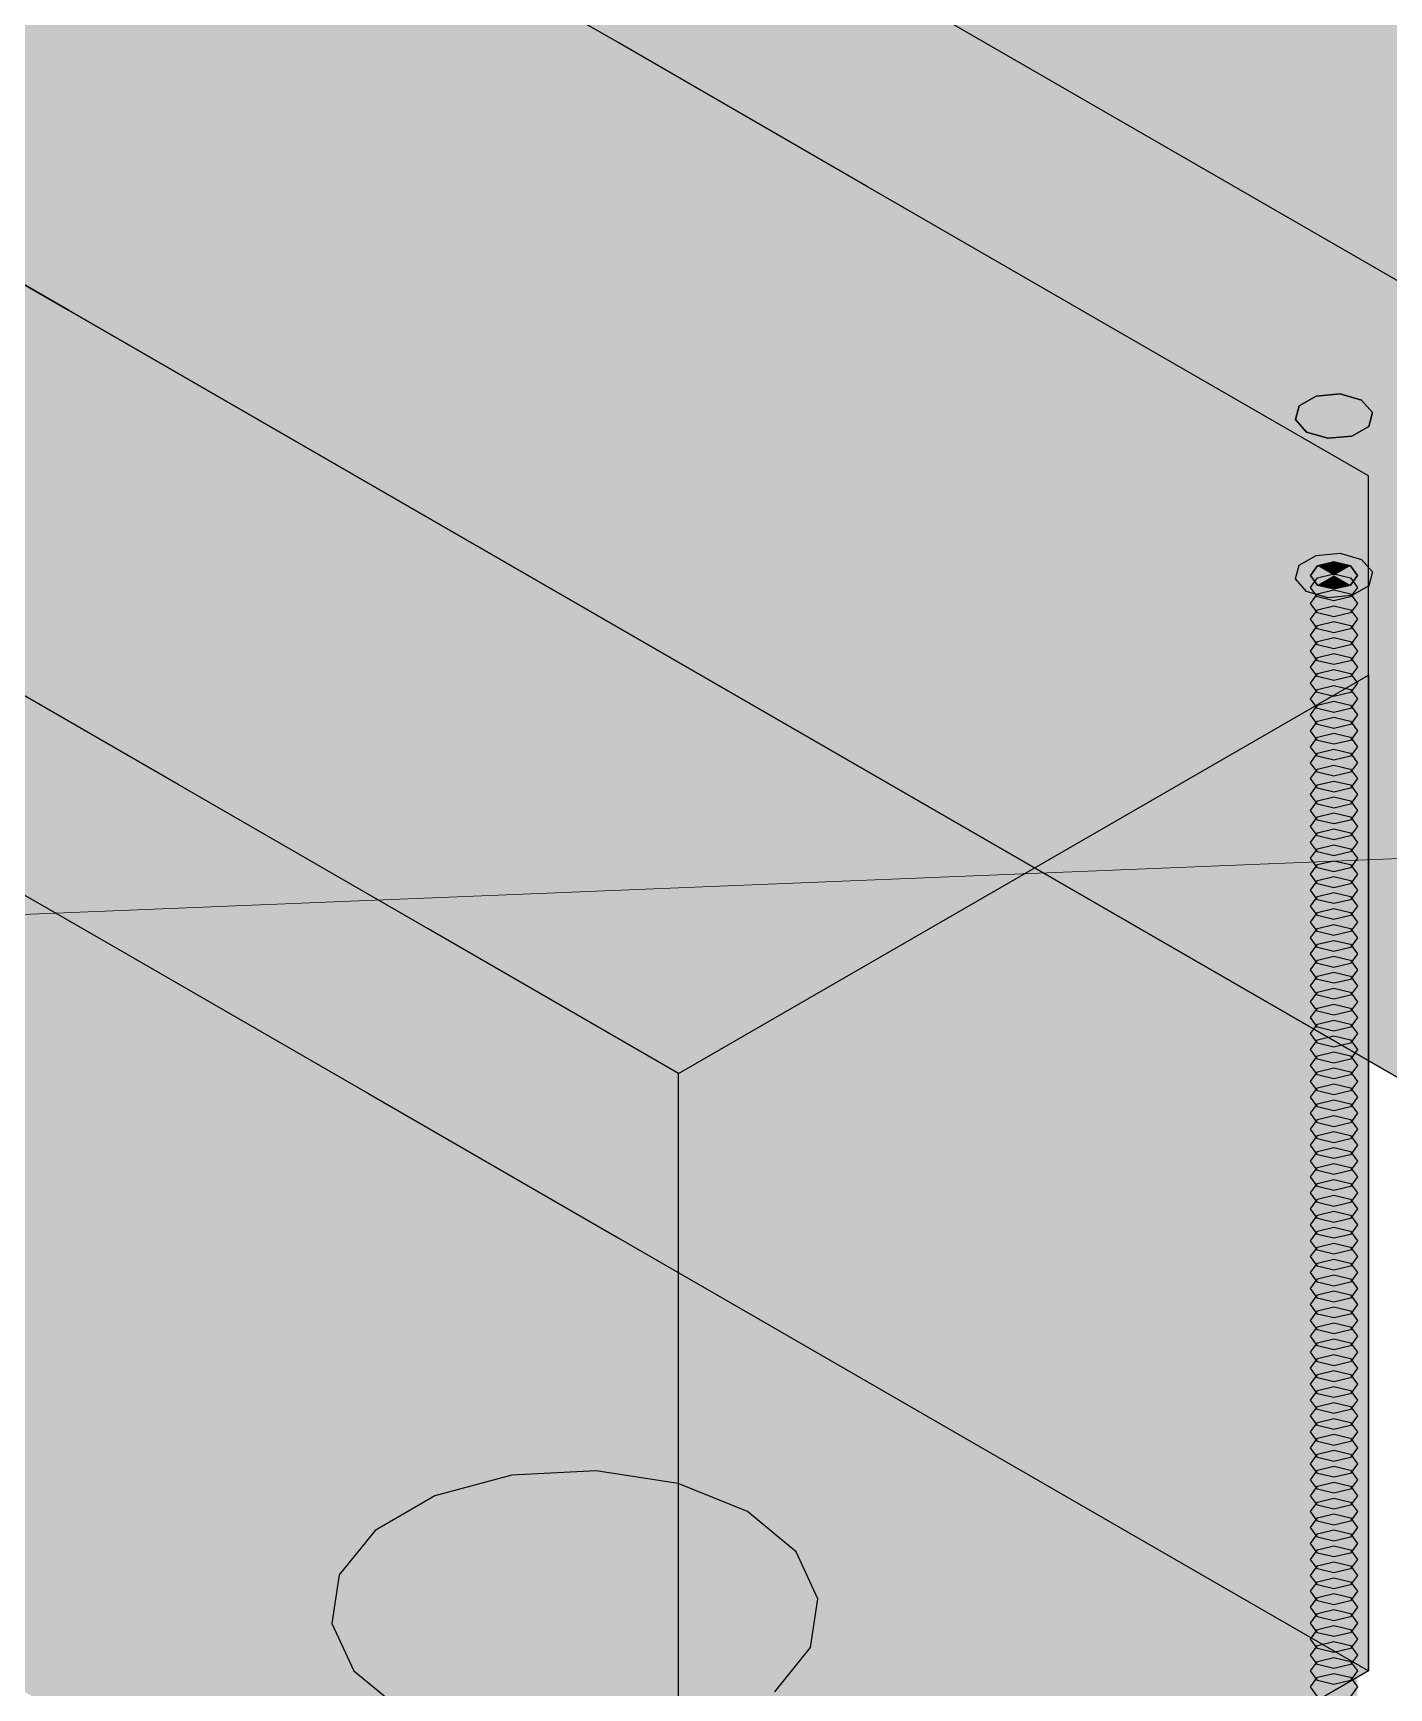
# Model space of a CAD drawing. Header units: metres. Extents: x 0 to 24.2, y -20 to 5.6.
# Drawn here: x 12.48 to 12.8203, y -14.5208 to -14.1054 of the extents above; entities that cross this region are included whole.
import ezdxf

# ---------------------------------------------------------------- set-up
doc = ezdxf.new("R2010")
doc.units = ezdxf.units.M
doc.header["$LTSCALE"] = 0.25
doc.layers.add('ISO-ARISTAS', color=8, linetype='CONTINUOUS')
doc.layers.add('ISO-CONCRETO-SUP', color=254, linetype='CONTINUOUS', true_color=0xe8e8e8)
doc.layers.add('LLAMADAS', color=30, linetype='CONTINUOUS', lineweight=18)

msp = doc.modelspace()

# ---------------------------------------------------------------- linework, layer by layer
at = {"layer": 'ISO-ARISTAS', "color": 250}
for p, q in [((12.62686, -14.10784), (12.56407, -14.07159)), ((12.48888, -14.175), (12.31567, -14.075)), ((12.31567, -14.075), (12.48888, -14.175)), ((12.83529, -14.175), (12.66208, -14.075)), ((12.83529, -14.175), (12.66208, -14.075)), ((12.68964, -14.14409), (12.62686, -14.10784)), ((12.75243, -14.18034), (12.68964, -14.14409)), ((12.66208, -14.275), (12.48888, -14.175)), ((12.48888, -14.175), (12.66208, -14.275)), ((12.81522, -14.21659), (12.75243, -14.18034)), ((12.80211, -14.19655), (12.79783, -14.19902)), ((12.79783, -14.19902), (12.80211, -14.19655)), ((12.80809, -14.196), (12.80211, -14.19655)), ((12.80211, -14.19655), (12.80809, -14.196)), ((12.81349, -14.19759), (12.80809, -14.196)), ((12.80809, -14.196), (12.81349, -14.19759)), ((12.81624, -14.2007), (12.81349, -14.19759)), ((12.81349, -14.19759), (12.81624, -14.2007)), ((12.79783, -14.19902), (12.79688, -14.20247)), ((12.79688, -14.20247), (12.79783, -14.19902)), ((12.79688, -14.20247), (12.79963, -14.20559)), ((12.79963, -14.20559), (12.79688, -14.20247)), ((12.81529, -14.20416), (12.81624, -14.2007)), ((12.81624, -14.2007), (12.81529, -14.20416)), ((12.79963, -14.20559), (12.80503, -14.20717)), ((12.80503, -14.20717), (12.79963, -14.20559)), ((12.80503, -14.20717), (12.81101, -14.20663)), ((12.81101, -14.20663), (12.80503, -14.20717)), ((12.81101, -14.20663), (12.81529, -14.20416)), ((12.81529, -14.20416), (12.81101, -14.20663)), ((12.81522, -14.29159), (12.81522, -14.21659)), ((12.79688, -14.24247), (12.79783, -14.23902)), ((12.79688, -14.24247), (12.79783, -14.23902)), ((12.79783, -14.23902), (12.80211, -14.23655)), ((12.79783, -14.23902), (12.80211, -14.23655)), ((12.8024, -14.23919), (12.80068, -14.24159)), ((12.80068, -14.24159), (12.8024, -14.23919)), ((12.80211, -14.23655), (12.80809, -14.236)), ((12.80211, -14.23655), (12.80809, -14.236)), ((12.80656, -14.23819), (12.8024, -14.23919)), ((12.8024, -14.23919), (12.80656, -14.23819)), ((12.81072, -14.23919), (12.80656, -14.23819)), ((12.80656, -14.23819), (12.81072, -14.23919)), ((12.80809, -14.236), (12.81349, -14.23759)), ((12.80809, -14.236), (12.81349, -14.23759)), ((12.81244, -14.24159), (12.81072, -14.23919)), ((12.81072, -14.23919), (12.81244, -14.24159)), ((12.81349, -14.23759), (12.81624, -14.2407)), ((12.81349, -14.23759), (12.81624, -14.2407)), ((12.79963, -14.24559), (12.79688, -14.24247)), ((12.79963, -14.24559), (12.79688, -14.24247)), ((12.80068, -14.24159), (12.8024, -14.24399)), ((12.8024, -14.24399), (12.80068, -14.24159)), ((12.80068, -14.24459), (12.8024, -14.24219)), ((12.8024, -14.24219), (12.80656, -14.24119)), ((12.8024, -14.24399), (12.80656, -14.24498)), ((12.80656, -14.24498), (12.8024, -14.24399)), ((12.80656, -14.24119), (12.81072, -14.24219)), ((12.80656, -14.24498), (12.81072, -14.24399)), ((12.81072, -14.24399), (12.80656, -14.24498)), ((12.81072, -14.24399), (12.81244, -14.24159)), ((12.81244, -14.24159), (12.81072, -14.24399)), ((12.81072, -14.24219), (12.81244, -14.24459)), ((12.81624, -14.2407), (12.81529, -14.24416)), ((12.81624, -14.2407), (12.81529, -14.24416)), ((12.80503, -14.24717), (12.79963, -14.24559)), ((12.80503, -14.24717), (12.79963, -14.24559)), ((12.8024, -14.24699), (12.80068, -14.24459)), ((12.80068, -14.24859), (12.8024, -14.24619)), ((12.8024, -14.24619), (12.80656, -14.24519)), ((12.80656, -14.24798), (12.8024, -14.24699)), ((12.81101, -14.24663), (12.80503, -14.24717)), ((12.81101, -14.24663), (12.80503, -14.24717)), ((12.80656, -14.24519), (12.81072, -14.24619)), ((12.81072, -14.24699), (12.80656, -14.24798)), ((12.81244, -14.24459), (12.81072, -14.24699)), ((12.81072, -14.24619), (12.81244, -14.24859)), ((12.81529, -14.24416), (12.81101, -14.24663)), ((12.81529, -14.24416), (12.81101, -14.24663)), ((12.8024, -14.25099), (12.80068, -14.24859)), ((12.80068, -14.25259), (12.8024, -14.25019)), ((12.8024, -14.25019), (12.80656, -14.24919)), ((12.80656, -14.25198), (12.8024, -14.25099)), ((12.80656, -14.24919), (12.81072, -14.25019)), ((12.81072, -14.25099), (12.80656, -14.25198)), ((12.81244, -14.24859), (12.81072, -14.25099)), ((12.81072, -14.25019), (12.81244, -14.25259)), ((12.8024, -14.25499), (12.80068, -14.25259)), ((12.80068, -14.25659), (12.8024, -14.25419)), ((12.8024, -14.25899), (12.80068, -14.25659)), ((12.8024, -14.25419), (12.80656, -14.25319)), ((12.80656, -14.25598), (12.8024, -14.25499)), ((12.80656, -14.25319), (12.81072, -14.25419)), ((12.81072, -14.25499), (12.80656, -14.25598)), ((12.81244, -14.25259), (12.81072, -14.25499)), ((12.81072, -14.25419), (12.81244, -14.25659)), ((12.81244, -14.25659), (12.81072, -14.25899)), ((12.51644, -14.29409), (12.45365, -14.25784)), ((12.80068, -14.26059), (12.8024, -14.25819)), ((12.8024, -14.26299), (12.80068, -14.26059)), ((12.8024, -14.25819), (12.80656, -14.25719)), ((12.80656, -14.25998), (12.8024, -14.25899)), ((12.80656, -14.25719), (12.81072, -14.25819)), ((12.81072, -14.25899), (12.80656, -14.25998)), ((12.81072, -14.25819), (12.81244, -14.26059)), ((12.81244, -14.26059), (12.81072, -14.26299)), ((12.80068, -14.26459), (12.8024, -14.26219)), ((12.8024, -14.26699), (12.80068, -14.26459)), ((12.8024, -14.26219), (12.80656, -14.26119)), ((12.80656, -14.26398), (12.8024, -14.26299)), ((12.80656, -14.26119), (12.81072, -14.26219)), ((12.81072, -14.26299), (12.80656, -14.26398)), ((12.81072, -14.26219), (12.81244, -14.26459)), ((12.81244, -14.26459), (12.81072, -14.26699)), ((12.64201, -14.36659), (12.81522, -14.26659)), ((12.80068, -14.26859), (12.8024, -14.26619)), ((12.8024, -14.27099), (12.80068, -14.26859)), ((12.8024, -14.26619), (12.80656, -14.26519)), ((12.80656, -14.26798), (12.8024, -14.26699)), ((12.80656, -14.26519), (12.81072, -14.26619)), ((12.81072, -14.26699), (12.80656, -14.26798)), ((12.81072, -14.26619), (12.81244, -14.26859)), ((12.81244, -14.26859), (12.81072, -14.27099)), ((12.81522, -14.26659), (12.81522, -14.51659)), ((12.80068, -14.27259), (12.8024, -14.27019)), ((12.8024, -14.27499), (12.80068, -14.27259)), ((12.8024, -14.27019), (12.80656, -14.26919)), ((12.80656, -14.27198), (12.8024, -14.27099)), ((12.8024, -14.27419), (12.80656, -14.27319)), ((12.80656, -14.26919), (12.81072, -14.27019)), ((12.81072, -14.27099), (12.80656, -14.27198)), ((12.80656, -14.27319), (12.81072, -14.27419)), ((12.81072, -14.27019), (12.81244, -14.27259)), ((12.81244, -14.27259), (12.81072, -14.27499)), ((12.83529, -14.375), (12.66208, -14.275)), ((12.66208, -14.275), (12.83529, -14.375)), ((12.80068, -14.27659), (12.8024, -14.27419)), ((12.8024, -14.27899), (12.80068, -14.27659)), ((12.80656, -14.27598), (12.8024, -14.27499)), ((12.8024, -14.27819), (12.80656, -14.27719)), ((12.81072, -14.27499), (12.80656, -14.27598)), ((12.80656, -14.27719), (12.81072, -14.27819)), ((12.81072, -14.27419), (12.81244, -14.27659)), ((12.81244, -14.27659), (12.81072, -14.27899)), ((12.80068, -14.28059), (12.8024, -14.27819)), ((12.8024, -14.28299), (12.80068, -14.28059)), ((12.80656, -14.27998), (12.8024, -14.27899)), ((12.8024, -14.28219), (12.80656, -14.28119)), ((12.81072, -14.27899), (12.80656, -14.27998)), ((12.80656, -14.28119), (12.81072, -14.28219)), ((12.81072, -14.27819), (12.81244, -14.28059)), ((12.81244, -14.28059), (12.81072, -14.28299)), ((12.80068, -14.28459), (12.8024, -14.28219)), ((12.8024, -14.28699), (12.80068, -14.28459)), ((12.80656, -14.28398), (12.8024, -14.28299)), ((12.8024, -14.28619), (12.80656, -14.28519)), ((12.81072, -14.28299), (12.80656, -14.28398)), ((12.80656, -14.28519), (12.81072, -14.28619)), ((12.81072, -14.28219), (12.81244, -14.28459)), ((12.81244, -14.28459), (12.81072, -14.28699)), ((12.80068, -14.28859), (12.8024, -14.28619)), ((12.8024, -14.29099), (12.80068, -14.28859)), ((12.80656, -14.28798), (12.8024, -14.28699)), ((12.8024, -14.29019), (12.80656, -14.28919)), ((12.81072, -14.28699), (12.80656, -14.28798)), ((12.80656, -14.28919), (12.81072, -14.29019)), ((12.81072, -14.28619), (12.81244, -14.28859)), ((12.81244, -14.28859), (12.81072, -14.29099)), ((12.80068, -14.29259), (12.8024, -14.29019)), ((12.8024, -14.29499), (12.80068, -14.29259)), ((12.80656, -14.29198), (12.8024, -14.29099)), ((12.8024, -14.29419), (12.80656, -14.29319)), ((12.81072, -14.29099), (12.80656, -14.29198)), ((12.80656, -14.29319), (12.81072, -14.29419)), ((12.81072, -14.29019), (12.81244, -14.29259)), ((12.81244, -14.29259), (12.81072, -14.29499)), ((12.81522, -14.36659), (12.81522, -14.29159)), ((12.57923, -14.33034), (12.51644, -14.29409)), ((12.80068, -14.29659), (12.8024, -14.29419)), ((12.8024, -14.29899), (12.80068, -14.29659)), ((12.80656, -14.29598), (12.8024, -14.29499)), ((12.8024, -14.29819), (12.80656, -14.29719)), ((12.81072, -14.29499), (12.80656, -14.29598)), ((12.80656, -14.29719), (12.81072, -14.29819)), ((12.81072, -14.29419), (12.81244, -14.29659)), ((12.81244, -14.29659), (12.81072, -14.29899)), ((12.4385, -14.29909), (12.50128, -14.33534)), ((12.4385, -14.29909), (12.50128, -14.33534)), ((12.80068, -14.30059), (12.8024, -14.29819)), ((12.8024, -14.30299), (12.80068, -14.30059)), ((12.80068, -14.30459), (12.8024, -14.30219)), ((12.80656, -14.29998), (12.8024, -14.29899)), ((12.8024, -14.30219), (12.80656, -14.30119)), ((12.81072, -14.29899), (12.80656, -14.29998)), ((12.80656, -14.30119), (12.81072, -14.30219)), ((12.81072, -14.29819), (12.81244, -14.30059)), ((12.81244, -14.30059), (12.81072, -14.30299)), ((12.81072, -14.30219), (12.81244, -14.30459)), ((12.8024, -14.30699), (12.80068, -14.30459)), ((12.80068, -14.30859), (12.8024, -14.30619)), ((12.80656, -14.30398), (12.8024, -14.30299)), ((12.8024, -14.30619), (12.80656, -14.30519)), ((12.81072, -14.30299), (12.80656, -14.30398)), ((12.80656, -14.30519), (12.81072, -14.30619)), ((12.81244, -14.30459), (12.81072, -14.30699)), ((12.81072, -14.30619), (12.81244, -14.30859)), ((12.8024, -14.31099), (12.80068, -14.30859)), ((12.80068, -14.31259), (12.8024, -14.31019)), ((12.80656, -14.30798), (12.8024, -14.30699)), ((12.8024, -14.31019), (12.80656, -14.30919)), ((12.81072, -14.30699), (12.80656, -14.30798)), ((12.80656, -14.30919), (12.81072, -14.31019)), ((12.81244, -14.30859), (12.81072, -14.31099)), ((12.81072, -14.31019), (12.81244, -14.31259)), ((12.8024, -14.31499), (12.80068, -14.31259)), ((12.80068, -14.31659), (12.8024, -14.31419)), ((12.80656, -14.31198), (12.8024, -14.31099)), ((12.8024, -14.31419), (12.80656, -14.31319)), ((12.81072, -14.31099), (12.80656, -14.31198)), ((12.80656, -14.31319), (12.81072, -14.31419)), ((12.81244, -14.31259), (12.81072, -14.31499)), ((12.81072, -14.31419), (12.81244, -14.31659)), ((12.8024, -14.31899), (12.80068, -14.31659)), ((12.80068, -14.32059), (12.8024, -14.31819)), ((12.80656, -14.31598), (12.8024, -14.31499)), ((12.8024, -14.31819), (12.80656, -14.31719)), ((12.81072, -14.31499), (12.80656, -14.31598)), ((12.80656, -14.31719), (12.81072, -14.31819)), ((12.81244, -14.31659), (12.81072, -14.31899)), ((12.81072, -14.31819), (12.81244, -14.32059)), ((12.8024, -14.32299), (12.80068, -14.32059)), ((12.80068, -14.32459), (12.8024, -14.32219)), ((12.80656, -14.31998), (12.8024, -14.31899)), ((12.8024, -14.32219), (12.80656, -14.32119)), ((12.80656, -14.32398), (12.8024, -14.32299)), ((12.81072, -14.31899), (12.80656, -14.31998)), ((12.80656, -14.32119), (12.81072, -14.32219)), ((12.81072, -14.32299), (12.80656, -14.32398)), ((12.81244, -14.32059), (12.81072, -14.32299)), ((12.81072, -14.32219), (12.81244, -14.32459)), ((12.8024, -14.32699), (12.80068, -14.32459)), ((12.80068, -14.32859), (12.8024, -14.32619)), ((12.8024, -14.32619), (12.80656, -14.32519)), ((12.80656, -14.32798), (12.8024, -14.32699)), ((12.80656, -14.32519), (12.81072, -14.32619)), ((12.81072, -14.32699), (12.80656, -14.32798)), ((12.81244, -14.32459), (12.81072, -14.32699)), ((12.81072, -14.32619), (12.81244, -14.32859)), ((12.64201, -14.36659), (12.57923, -14.33034)), ((12.8024, -14.33099), (12.80068, -14.32859)), ((12.80068, -14.33259), (12.8024, -14.33019)), ((12.8024, -14.33019), (12.80656, -14.32919)), ((12.80656, -14.33198), (12.8024, -14.33099)), ((12.80656, -14.32919), (12.81072, -14.33019)), ((12.81072, -14.33099), (12.80656, -14.33198)), ((12.81244, -14.32859), (12.81072, -14.33099)), ((12.81072, -14.33019), (12.81244, -14.33259)), ((12.50128, -14.33534), (12.56407, -14.37159)), ((12.50128, -14.33534), (12.56407, -14.37159)), ((12.8024, -14.33499), (12.80068, -14.33259)), ((12.80068, -14.33659), (12.8024, -14.33419)), ((12.8024, -14.33419), (12.80656, -14.33319)), ((12.80656, -14.33598), (12.8024, -14.33499)), ((12.80656, -14.33319), (12.81072, -14.33419)), ((12.81072, -14.33499), (12.80656, -14.33598)), ((12.81244, -14.33259), (12.81072, -14.33499)), ((12.81072, -14.33419), (12.81244, -14.33659)), ((12.8024, -14.33899), (12.80068, -14.33659)), ((12.80068, -14.34059), (12.8024, -14.33819)), ((12.8024, -14.33819), (12.80656, -14.33719)), ((12.80656, -14.33998), (12.8024, -14.33899)), ((12.80656, -14.33719), (12.81072, -14.33819)), ((12.81072, -14.33899), (12.80656, -14.33998)), ((12.81244, -14.33659), (12.81072, -14.33899)), ((12.81072, -14.33819), (12.81244, -14.34059)), ((12.8024, -14.34299), (12.80068, -14.34059)), ((12.80068, -14.34459), (12.8024, -14.34219)), ((12.8024, -14.34219), (12.80656, -14.34119)), ((12.80656, -14.34398), (12.8024, -14.34299)), ((12.80656, -14.34119), (12.81072, -14.34219)), ((12.81072, -14.34299), (12.80656, -14.34398)), ((12.81244, -14.34059), (12.81072, -14.34299)), ((12.81072, -14.34219), (12.81244, -14.34459)), ((12.8024, -14.34699), (12.80068, -14.34459)), ((12.80068, -14.34859), (12.8024, -14.34619)), ((12.8024, -14.34619), (12.80656, -14.34519)), ((12.80656, -14.34798), (12.8024, -14.34699)), ((12.80656, -14.34519), (12.81072, -14.34619)), ((12.81072, -14.34699), (12.80656, -14.34798)), ((12.81244, -14.34459), (12.81072, -14.34699)), ((12.81072, -14.34619), (12.81244, -14.34859)), ((12.8024, -14.35099), (12.80068, -14.34859)), ((12.80068, -14.35259), (12.8024, -14.35019)), ((12.8024, -14.35019), (12.80656, -14.34919)), ((12.80656, -14.35198), (12.8024, -14.35099)), ((12.80656, -14.34919), (12.81072, -14.35019)), ((12.81072, -14.35099), (12.80656, -14.35198)), ((12.81244, -14.34859), (12.81072, -14.35099)), ((12.81072, -14.35019), (12.81244, -14.35259)), ((12.8024, -14.35499), (12.80068, -14.35259)), ((12.80068, -14.35659), (12.8024, -14.35419)), ((12.8024, -14.35419), (12.80656, -14.35319)), ((12.80656, -14.35598), (12.8024, -14.35499)), ((12.80656, -14.35319), (12.81072, -14.35419)), ((12.81072, -14.35499), (12.80656, -14.35598)), ((12.81244, -14.35259), (12.81072, -14.35499)), ((12.81072, -14.35419), (12.81244, -14.35659)), ((12.8024, -14.35899), (12.80068, -14.35659)), ((12.80068, -14.36059), (12.8024, -14.35819)), ((12.8024, -14.35819), (12.80656, -14.35719)), ((12.80656, -14.35998), (12.8024, -14.35899)), ((12.80656, -14.35719), (12.81072, -14.35819)), ((12.81072, -14.35899), (12.80656, -14.35998)), ((12.81244, -14.35659), (12.81072, -14.35899)), ((12.81072, -14.35819), (12.81244, -14.36059)), ((12.8024, -14.36299), (12.80068, -14.36059)), ((12.80068, -14.36459), (12.8024, -14.36219)), ((12.8024, -14.36699), (12.80068, -14.36459)), ((12.8024, -14.36219), (12.80656, -14.36119)), ((12.80656, -14.36398), (12.8024, -14.36299)), ((12.80656, -14.36119), (12.81072, -14.36219)), ((12.81072, -14.36299), (12.80656, -14.36398)), ((12.81244, -14.36059), (12.81072, -14.36299)), ((12.81072, -14.36219), (12.81244, -14.36459)), ((12.81244, -14.36459), (12.81072, -14.36699)), ((12.64201, -14.61659), (12.64201, -14.36659)), ((12.64201, -14.42909), (12.64201, -14.36659)), ((12.80068, -14.36859), (12.8024, -14.36619)), ((12.8024, -14.37099), (12.80068, -14.36859)), ((12.8024, -14.36619), (12.80656, -14.36519)), ((12.80656, -14.36798), (12.8024, -14.36699)), ((12.80656, -14.36519), (12.81072, -14.36619)), ((12.81072, -14.36699), (12.80656, -14.36798)), ((12.81072, -14.36619), (12.81244, -14.36859)), ((12.81244, -14.36859), (12.81072, -14.37099)), ((12.81522, -14.44159), (12.81522, -14.36659)), ((12.56407, -14.37159), (12.62686, -14.40784)), ((12.56407, -14.37159), (12.62686, -14.40784)), ((12.80068, -14.37259), (12.8024, -14.37019)), ((12.8024, -14.37499), (12.80068, -14.37259)), ((12.8024, -14.37019), (12.80656, -14.36919)), ((12.80656, -14.37198), (12.8024, -14.37099)), ((12.80656, -14.36919), (12.81072, -14.37019)), ((12.81072, -14.37099), (12.80656, -14.37198)), ((12.81072, -14.37019), (12.81244, -14.37259)), ((12.81244, -14.37259), (12.81072, -14.37499)), ((12.80068, -14.37659), (12.8024, -14.37419)), ((12.8024, -14.37899), (12.80068, -14.37659)), ((12.8024, -14.37419), (12.80656, -14.37319)), ((12.80656, -14.37598), (12.8024, -14.37499)), ((12.80656, -14.37319), (12.81072, -14.37419)), ((12.81072, -14.37499), (12.80656, -14.37598)), ((12.81072, -14.37419), (12.81244, -14.37659)), ((12.81244, -14.37659), (12.81072, -14.37899)), ((12.80068, -14.38059), (12.8024, -14.37819)), ((12.8024, -14.38299), (12.80068, -14.38059)), ((12.8024, -14.37819), (12.80656, -14.37719)), ((12.80656, -14.37998), (12.8024, -14.37899)), ((12.8024, -14.38219), (12.80656, -14.38119)), ((12.80656, -14.37719), (12.81072, -14.37819)), ((12.81072, -14.37899), (12.80656, -14.37998)), ((12.80656, -14.38119), (12.81072, -14.38219)), ((12.81072, -14.37819), (12.81244, -14.38059)), ((12.81244, -14.38059), (12.81072, -14.38299)), ((12.80068, -14.38459), (12.8024, -14.38219)), ((12.8024, -14.38699), (12.80068, -14.38459)), ((12.80656, -14.38398), (12.8024, -14.38299)), ((12.8024, -14.38619), (12.80656, -14.38519)), ((12.81072, -14.38299), (12.80656, -14.38398)), ((12.80656, -14.38519), (12.81072, -14.38619)), ((12.81072, -14.38219), (12.81244, -14.38459)), ((12.81244, -14.38459), (12.81072, -14.38699)), ((12.80068, -14.38859), (12.8024, -14.38619)), ((12.8024, -14.39099), (12.80068, -14.38859)), ((12.80656, -14.38798), (12.8024, -14.38699)), ((12.8024, -14.39019), (12.80656, -14.38919)), ((12.81072, -14.38699), (12.80656, -14.38798)), ((12.80656, -14.38919), (12.81072, -14.39019)), ((12.81072, -14.38619), (12.81244, -14.38859)), ((12.81244, -14.38859), (12.81072, -14.39099)), ((12.80068, -14.39259), (12.8024, -14.39019)), ((12.8024, -14.39499), (12.80068, -14.39259)), ((12.80656, -14.39198), (12.8024, -14.39099)), ((12.8024, -14.39419), (12.80656, -14.39319)), ((12.81072, -14.39099), (12.80656, -14.39198)), ((12.80656, -14.39319), (12.81072, -14.39419)), ((12.81072, -14.39019), (12.81244, -14.39259)), ((12.81244, -14.39259), (12.81072, -14.39499)), ((12.80068, -14.39659), (12.8024, -14.39419)), ((12.8024, -14.39899), (12.80068, -14.39659)), ((12.80656, -14.39598), (12.8024, -14.39499)), ((12.8024, -14.39819), (12.80656, -14.39719)), ((12.81072, -14.39499), (12.80656, -14.39598)), ((12.80656, -14.39719), (12.81072, -14.39819)), ((12.81072, -14.39419), (12.81244, -14.39659)), ((12.81244, -14.39659), (12.81072, -14.39899)), ((12.80068, -14.40059), (12.8024, -14.39819)), ((12.8024, -14.40299), (12.80068, -14.40059)), ((12.80656, -14.39998), (12.8024, -14.39899)), ((12.8024, -14.40219), (12.80656, -14.40119)), ((12.81072, -14.39899), (12.80656, -14.39998)), ((12.80656, -14.40119), (12.81072, -14.40219)), ((12.81072, -14.39819), (12.81244, -14.40059)), ((12.81244, -14.40059), (12.81072, -14.40299)), ((12.80068, -14.40459), (12.8024, -14.40219)), ((12.8024, -14.40699), (12.80068, -14.40459)), ((12.80656, -14.40398), (12.8024, -14.40299)), ((12.8024, -14.40619), (12.80656, -14.40519)), ((12.81072, -14.40299), (12.80656, -14.40398)), ((12.80656, -14.40519), (12.81072, -14.40619)), ((12.81072, -14.40219), (12.81244, -14.40459)), ((12.81244, -14.40459), (12.81072, -14.40699)), ((12.62686, -14.40784), (12.68964, -14.44409)), ((12.62686, -14.40784), (12.68964, -14.44409)), ((12.80068, -14.40859), (12.8024, -14.40619)), ((12.8024, -14.41099), (12.80068, -14.40859)), ((12.80068, -14.41259), (12.8024, -14.41019)), ((12.80656, -14.40798), (12.8024, -14.40699)), ((12.8024, -14.41019), (12.80656, -14.40919)), ((12.81072, -14.40699), (12.80656, -14.40798)), ((12.80656, -14.40919), (12.81072, -14.41019)), ((12.81072, -14.40619), (12.81244, -14.40859)), ((12.81244, -14.40859), (12.81072, -14.41099)), ((12.81072, -14.41019), (12.81244, -14.41259)), ((12.8024, -14.41499), (12.80068, -14.41259)), ((12.80068, -14.41659), (12.8024, -14.41419)), ((12.80656, -14.41198), (12.8024, -14.41099)), ((12.8024, -14.41419), (12.80656, -14.41319)), ((12.81072, -14.41099), (12.80656, -14.41198)), ((12.80656, -14.41319), (12.81072, -14.41419)), ((12.81244, -14.41259), (12.81072, -14.41499)), ((12.81072, -14.41419), (12.81244, -14.41659)), ((12.8024, -14.41899), (12.80068, -14.41659)), ((12.80068, -14.42059), (12.8024, -14.41819)), ((12.80656, -14.41598), (12.8024, -14.41499)), ((12.8024, -14.41819), (12.80656, -14.41719)), ((12.81072, -14.41499), (12.80656, -14.41598)), ((12.80656, -14.41719), (12.81072, -14.41819)), ((12.81244, -14.41659), (12.81072, -14.41899)), ((12.81072, -14.41819), (12.81244, -14.42059)), ((12.8024, -14.42299), (12.80068, -14.42059)), ((12.80068, -14.42459), (12.8024, -14.42219)), ((12.80656, -14.41998), (12.8024, -14.41899)), ((12.8024, -14.42219), (12.80656, -14.42119)), ((12.81072, -14.41899), (12.80656, -14.41998)), ((12.80656, -14.42119), (12.81072, -14.42219)), ((12.81244, -14.42059), (12.81072, -14.42299)), ((12.81072, -14.42219), (12.81244, -14.42459)), ((12.8024, -14.42699), (12.80068, -14.42459)), ((12.80068, -14.42859), (12.8024, -14.42619)), ((12.80656, -14.42398), (12.8024, -14.42299)), ((12.8024, -14.42619), (12.80656, -14.42519)), ((12.81072, -14.42299), (12.80656, -14.42398)), ((12.80656, -14.42519), (12.81072, -14.42619)), ((12.81244, -14.42459), (12.81072, -14.42699)), ((12.81072, -14.42619), (12.81244, -14.42859)), ((12.64201, -14.49159), (12.64201, -14.42909)), ((12.8024, -14.43099), (12.80068, -14.42859)), ((12.80068, -14.43259), (12.8024, -14.43019)), ((12.80656, -14.42798), (12.8024, -14.42699)), ((12.8024, -14.43019), (12.80656, -14.42919)), ((12.80656, -14.43198), (12.8024, -14.43099)), ((12.81072, -14.42699), (12.80656, -14.42798)), ((12.80656, -14.42919), (12.81072, -14.43019)), ((12.81072, -14.43099), (12.80656, -14.43198)), ((12.81244, -14.42859), (12.81072, -14.43099)), ((12.81072, -14.43019), (12.81244, -14.43259)), ((12.8024, -14.43499), (12.80068, -14.43259)), ((12.80068, -14.43659), (12.8024, -14.43419)), ((12.8024, -14.43419), (12.80656, -14.43319)), ((12.80656, -14.43598), (12.8024, -14.43499)), ((12.80656, -14.43319), (12.81072, -14.43419)), ((12.81072, -14.43499), (12.80656, -14.43598)), ((12.81244, -14.43259), (12.81072, -14.43499)), ((12.81072, -14.43419), (12.81244, -14.43659)), ((12.8024, -14.43899), (12.80068, -14.43659)), ((12.80068, -14.44059), (12.8024, -14.43819)), ((12.8024, -14.43819), (12.80656, -14.43719)), ((12.80656, -14.43998), (12.8024, -14.43899)), ((12.80656, -14.43719), (12.81072, -14.43819)), ((12.81072, -14.43899), (12.80656, -14.43998)), ((12.81244, -14.43659), (12.81072, -14.43899)), ((12.81072, -14.43819), (12.81244, -14.44059)), ((12.8024, -14.44299), (12.80068, -14.44059)), ((12.80068, -14.44459), (12.8024, -14.44219)), ((12.8024, -14.44219), (12.80656, -14.44119)), ((12.80656, -14.44398), (12.8024, -14.44299)), ((12.80656, -14.44119), (12.81072, -14.44219)), ((12.81072, -14.44299), (12.80656, -14.44398)), ((12.81244, -14.44059), (12.81072, -14.44299)), ((12.81072, -14.44219), (12.81244, -14.44459)), ((12.81522, -14.51659), (12.81522, -14.44159)), ((12.68964, -14.44409), (12.75243, -14.48034)), ((12.68964, -14.44409), (12.75243, -14.48034)), ((12.8024, -14.44699), (12.80068, -14.44459)), ((12.80068, -14.44859), (12.8024, -14.44619)), ((12.8024, -14.44619), (12.80656, -14.44519)), ((12.80656, -14.44798), (12.8024, -14.44699)), ((12.80656, -14.44519), (12.81072, -14.44619)), ((12.81072, -14.44699), (12.80656, -14.44798)), ((12.81244, -14.44459), (12.81072, -14.44699)), ((12.81072, -14.44619), (12.81244, -14.44859)), ((12.8024, -14.45099), (12.80068, -14.44859)), ((12.80068, -14.45259), (12.8024, -14.45019)), ((12.8024, -14.45019), (12.80656, -14.44919)), ((12.80656, -14.45198), (12.8024, -14.45099)), ((12.80656, -14.44919), (12.81072, -14.45019)), ((12.81072, -14.45099), (12.80656, -14.45198)), ((12.81244, -14.44859), (12.81072, -14.45099)), ((12.81072, -14.45019), (12.81244, -14.45259)), ((12.8024, -14.45499), (12.80068, -14.45259)), ((12.80068, -14.45659), (12.8024, -14.45419)), ((12.8024, -14.45419), (12.80656, -14.45319)), ((12.80656, -14.45598), (12.8024, -14.45499)), ((12.80656, -14.45319), (12.81072, -14.45419)), ((12.81072, -14.45499), (12.80656, -14.45598)), ((12.81244, -14.45259), (12.81072, -14.45499)), ((12.81072, -14.45419), (12.81244, -14.45659)), ((12.8024, -14.45899), (12.80068, -14.45659)), ((12.80068, -14.46059), (12.8024, -14.45819)), ((12.8024, -14.45819), (12.80656, -14.45719)), ((12.80656, -14.45998), (12.8024, -14.45899)), ((12.80656, -14.45719), (12.81072, -14.45819)), ((12.81072, -14.45899), (12.80656, -14.45998)), ((12.81244, -14.45659), (12.81072, -14.45899)), ((12.81072, -14.45819), (12.81244, -14.46059)), ((12.8024, -14.46299), (12.80068, -14.46059)), ((12.80068, -14.46459), (12.8024, -14.46219)), ((12.8024, -14.46219), (12.80656, -14.46119)), ((12.80656, -14.46398), (12.8024, -14.46299)), ((12.80656, -14.46119), (12.81072, -14.46219)), ((12.81072, -14.46299), (12.80656, -14.46398)), ((12.81244, -14.46059), (12.81072, -14.46299)), ((12.81072, -14.46219), (12.81244, -14.46459)), ((12.60018, -14.46744), (12.58091, -14.47263)), ((12.62137, -14.46637), (12.60018, -14.46744)), ((12.64191, -14.46954), (12.62137, -14.46637)), ((12.8024, -14.46699), (12.80068, -14.46459)), ((12.80068, -14.46859), (12.8024, -14.46619)), ((12.8024, -14.46619), (12.80656, -14.46519)), ((12.80656, -14.46798), (12.8024, -14.46699)), ((12.80656, -14.46519), (12.81072, -14.46619)), ((12.81072, -14.46699), (12.80656, -14.46798)), ((12.81244, -14.46459), (12.81072, -14.46699)), ((12.81072, -14.46619), (12.81244, -14.46859)), ((12.65933, -14.47659), (12.64191, -14.46954)), ((12.8024, -14.47099), (12.80068, -14.46859)), ((12.80068, -14.47259), (12.8024, -14.47019)), ((12.8024, -14.47499), (12.80068, -14.47259)), ((12.8024, -14.47019), (12.80656, -14.46919)), ((12.80656, -14.47198), (12.8024, -14.47099)), ((12.80656, -14.46919), (12.81072, -14.47019)), ((12.81072, -14.47099), (12.80656, -14.47198)), ((12.81244, -14.46859), (12.81072, -14.47099)), ((12.81072, -14.47019), (12.81244, -14.47259)), ((12.81244, -14.47259), (12.81072, -14.47499)), ((12.58091, -14.47263), (12.56587, -14.48131)), ((12.67153, -14.48665), (12.65933, -14.47659)), ((12.80068, -14.47659), (12.8024, -14.47419)), ((12.8024, -14.47899), (12.80068, -14.47659)), ((12.8024, -14.47419), (12.80656, -14.47319)), ((12.80656, -14.47598), (12.8024, -14.47499)), ((12.80656, -14.47319), (12.81072, -14.47419)), ((12.81072, -14.47499), (12.80656, -14.47598)), ((12.81072, -14.47419), (12.81244, -14.47659)), ((12.81244, -14.47659), (12.81072, -14.47899)), ((12.75243, -14.48034), (12.81522, -14.51659)), ((12.75243, -14.48034), (12.81522, -14.51659)), ((12.80068, -14.48059), (12.8024, -14.47819)), ((12.8024, -14.48299), (12.80068, -14.48059)), ((12.8024, -14.47819), (12.80656, -14.47719)), ((12.80656, -14.47998), (12.8024, -14.47899)), ((12.80656, -14.47719), (12.81072, -14.47819)), ((12.81072, -14.47899), (12.80656, -14.47998)), ((12.81072, -14.47819), (12.81244, -14.48059)), ((12.81244, -14.48059), (12.81072, -14.48299)), ((12.56587, -14.48131), (12.55688, -14.49244)), ((12.80068, -14.48459), (12.8024, -14.48219)), ((12.8024, -14.48699), (12.80068, -14.48459)), ((12.8024, -14.48219), (12.80656, -14.48119)), ((12.80656, -14.48398), (12.8024, -14.48299)), ((12.80656, -14.48119), (12.81072, -14.48219)), ((12.81072, -14.48299), (12.80656, -14.48398)), ((12.81072, -14.48219), (12.81244, -14.48459)), ((12.81244, -14.48459), (12.81072, -14.48699)), ((12.67704, -14.49851), (12.67153, -14.48665)), ((12.80068, -14.48859), (12.8024, -14.48619)), ((12.8024, -14.49099), (12.80068, -14.48859)), ((12.8024, -14.48619), (12.80656, -14.48519)), ((12.80656, -14.48798), (12.8024, -14.48699)), ((12.8024, -14.49019), (12.80656, -14.48919)), ((12.80656, -14.48519), (12.81072, -14.48619)), ((12.81072, -14.48699), (12.80656, -14.48798)), ((12.80656, -14.48919), (12.81072, -14.49019)), ((12.81072, -14.48619), (12.81244, -14.48859)), ((12.81244, -14.48859), (12.81072, -14.49099)), ((12.55688, -14.49244), (12.55503, -14.50467)), ((12.64201, -14.55409), (12.64201, -14.49159)), ((12.80068, -14.49259), (12.8024, -14.49019)), ((12.8024, -14.49499), (12.80068, -14.49259)), ((12.80656, -14.49198), (12.8024, -14.49099)), ((12.8024, -14.49419), (12.80656, -14.49319)), ((12.81072, -14.49099), (12.80656, -14.49198)), ((12.80656, -14.49319), (12.81072, -14.49419)), ((12.81072, -14.49019), (12.81244, -14.49259)), ((12.81244, -14.49259), (12.81072, -14.49499)), ((12.80068, -14.49659), (12.8024, -14.49419)), ((12.8024, -14.49899), (12.80068, -14.49659)), ((12.80656, -14.49598), (12.8024, -14.49499)), ((12.8024, -14.49819), (12.80656, -14.49719)), ((12.81072, -14.49499), (12.80656, -14.49598)), ((12.80656, -14.49719), (12.81072, -14.49819)), ((12.81072, -14.49419), (12.81244, -14.49659)), ((12.81244, -14.49659), (12.81072, -14.49899)), ((12.67518, -14.51074), (12.67704, -14.49851)), ((12.80068, -14.50059), (12.8024, -14.49819)), ((12.8024, -14.50299), (12.80068, -14.50059)), ((12.80656, -14.49998), (12.8024, -14.49899)), ((12.8024, -14.50219), (12.80656, -14.50119)), ((12.81072, -14.49899), (12.80656, -14.49998)), ((12.80656, -14.50119), (12.81072, -14.50219)), ((12.81072, -14.49819), (12.81244, -14.50059)), ((12.81244, -14.50059), (12.81072, -14.50299)), ((12.55503, -14.50467), (12.56053, -14.51653)), ((12.80068, -14.50459), (12.8024, -14.50219)), ((12.8024, -14.50699), (12.80068, -14.50459)), ((12.80656, -14.50398), (12.8024, -14.50299)), ((12.8024, -14.50619), (12.80656, -14.50519)), ((12.81072, -14.50299), (12.80656, -14.50398)), ((12.80656, -14.50519), (12.81072, -14.50619)), ((12.81072, -14.50219), (12.81244, -14.50459)), ((12.81244, -14.50459), (12.81072, -14.50699)), ((12.80068, -14.50859), (12.8024, -14.50619)), ((12.8024, -14.51099), (12.80068, -14.50859)), ((12.80656, -14.50798), (12.8024, -14.50699)), ((12.8024, -14.51019), (12.80656, -14.50919)), ((12.81072, -14.50699), (12.80656, -14.50798)), ((12.80656, -14.50919), (12.81072, -14.51019)), ((12.81072, -14.50619), (12.81244, -14.50859)), ((12.81244, -14.50859), (12.81072, -14.51099)), ((12.6662, -14.52187), (12.67518, -14.51074)), ((12.80068, -14.51259), (12.8024, -14.51019)), ((12.8024, -14.51499), (12.80068, -14.51259)), ((12.80656, -14.51198), (12.8024, -14.51099)), ((12.8024, -14.51419), (12.80656, -14.51319)), ((12.81072, -14.51099), (12.80656, -14.51198)), ((12.80656, -14.51319), (12.81072, -14.51419)), ((12.81072, -14.51019), (12.81244, -14.51259)), ((12.81244, -14.51259), (12.81072, -14.51499)), ((12.56053, -14.51653), (12.57273, -14.52659)), ((12.81522, -14.51659), (12.64201, -14.61659)), ((12.81522, -14.51659), (12.75748, -14.54992)), ((12.80068, -14.51659), (12.8024, -14.51419)), ((12.8024, -14.51899), (12.80068, -14.51659)), ((12.80068, -14.52059), (12.8024, -14.51819)), ((12.80656, -14.51598), (12.8024, -14.51499)), ((12.8024, -14.51819), (12.80656, -14.51719)), ((12.81072, -14.51499), (12.80656, -14.51598)), ((12.80656, -14.51719), (12.81072, -14.51819)), ((12.81072, -14.51419), (12.81244, -14.51659)), ((12.81244, -14.51659), (12.81072, -14.51899)), ((12.81072, -14.51819), (12.81244, -14.52059)), ((12.8024, -14.52299), (12.80068, -14.52059)), ((12.80656, -14.51998), (12.8024, -14.51899)), ((12.81072, -14.51899), (12.80656, -14.51998)), ((12.81244, -14.52059), (12.81072, -14.52299))]:
    msp.add_line(p, q, dxfattribs=at)
at = {"layer": 'ISO-CONCRETO-SUP', "true_color": 0xb2b2ad}
for points in [[(12.31567, -14.075), (12.48888, -14.175), (12.31567, -13.975), (12.48888, -14.075)], [(12.48888, -14.075), (12.66208, -14.175), (12.48888, -13.975), (12.66208, -14.075)], [(12.48888, -14.175), (12.66208, -14.275), (12.48888, -14.075), (12.66208, -14.175)], [(12.66208, -14.175), (12.83529, -14.275), (12.66208, -14.075), (12.83529, -14.175)], [(12.66208, -14.275), (12.83529, -14.375), (12.66208, -14.175), (12.83529, -14.275)]]:
    msp.add_solid(points, dxfattribs=at)
at = {"layer": 'ISO-CONCRETO-SUP', "true_color": 0xc5c5c0}
for points in [[(12.47805, -13.98125), (12.65126, -14.08125), (12.31567, -14.075), (12.48888, -14.175)], [(12.82446, -13.98125), (12.99767, -14.08125), (12.66208, -14.075), (12.83529, -14.175)], [(12.81364, -13.9875), (12.98684, -14.0875), (12.65126, -14.08125), (12.82446, -14.18125)], [(12.65126, -14.08125), (12.82446, -14.18125), (12.48888, -14.175), (12.66208, -14.275)], [(12.82446, -14.18125), (12.99767, -14.28125), (12.66208, -14.275), (12.83529, -14.375)]]:
    msp.add_solid(points, dxfattribs=at)
at = {"layer": 'ISO-CONCRETO-SUP', "true_color": 0xa2a7af}
for points in [[(12.4385, -14.07409), (12.50128, -14.11034), (12.4385, -13.99909), (12.50128, -14.03534)], [(12.50128, -14.11034), (12.56407, -14.14659), (12.50128, -14.03534), (12.56407, -14.07159)], [(12.56407, -14.14659), (12.62686, -14.18284), (12.56407, -14.07159), (12.62686, -14.10784)], [(12.4385, -14.14909), (12.50128, -14.18534), (12.4385, -14.07409), (12.50128, -14.11034)], [(12.50128, -14.18534), (12.56407, -14.22159), (12.50128, -14.11034), (12.56407, -14.14659)], [(12.62686, -14.18284), (12.68964, -14.21909), (12.62686, -14.10784), (12.68964, -14.14409)], [(12.68964, -14.21909), (12.75243, -14.25534), (12.68964, -14.14409), (12.75243, -14.18034)], [(12.56407, -14.22159), (12.62686, -14.25784), (12.56407, -14.14659), (12.62686, -14.18284)], [(12.4385, -14.22409), (12.50128, -14.26034), (12.4385, -14.14909), (12.50128, -14.18534)], [(12.75243, -14.25534), (12.81522, -14.29159), (12.75243, -14.18034), (12.81522, -14.21659)], [(12.50128, -14.26034), (12.56407, -14.29659), (12.50128, -14.18534), (12.56407, -14.22159)], [(12.62686, -14.25784), (12.68964, -14.29409), (12.62686, -14.18284), (12.68964, -14.21909)], [(12.68964, -14.29409), (12.75243, -14.33034), (12.68964, -14.21909), (12.75243, -14.25534)], [(12.56407, -14.29659), (12.62686, -14.33284), (12.56407, -14.22159), (12.62686, -14.25784)], [(12.4385, -14.29909), (12.50128, -14.33534), (12.4385, -14.22409), (12.50128, -14.26034)], [(12.75243, -14.33034), (12.81522, -14.36659), (12.75243, -14.25534), (12.81522, -14.29159)], [(12.45365, -14.32034), (12.51644, -14.35659), (12.45365, -14.25784), (12.51644, -14.29409)], [(12.50128, -14.33534), (12.56407, -14.37159), (12.50128, -14.26034), (12.56407, -14.29659)], [(12.62686, -14.33284), (12.68964, -14.36909), (12.62686, -14.25784), (12.68964, -14.29409)], [(12.51644, -14.35659), (12.57923, -14.39284), (12.51644, -14.29409), (12.57923, -14.33034)], [(12.56407, -14.37159), (12.62686, -14.40784), (12.56407, -14.29659), (12.62686, -14.33284)], [(12.68964, -14.36909), (12.75243, -14.40534), (12.68964, -14.29409), (12.75243, -14.33034)], [(12.45365, -14.38284), (12.51644, -14.41909), (12.45365, -14.32034), (12.51644, -14.35659)], [(12.57923, -14.39284), (12.64201, -14.42909), (12.57923, -14.33034), (12.64201, -14.36659)], [(12.75243, -14.40534), (12.81522, -14.44159), (12.75243, -14.33034), (12.81522, -14.36659)], [(12.62686, -14.40784), (12.68964, -14.44409), (12.62686, -14.33284), (12.68964, -14.36909)], [(12.51644, -14.41909), (12.57923, -14.45534), (12.51644, -14.35659), (12.57923, -14.39284)], [(12.68964, -14.44409), (12.75243, -14.48034), (12.68964, -14.36909), (12.75243, -14.40534)], [(12.45365, -14.44534), (12.51644, -14.48159), (12.45365, -14.38284), (12.51644, -14.41909)], [(12.57923, -14.45534), (12.64201, -14.49159), (12.57923, -14.39284), (12.64201, -14.42909)], [(12.75243, -14.48034), (12.81522, -14.51659), (12.75243, -14.40534), (12.81522, -14.44159)], [(12.51644, -14.48159), (12.57923, -14.51784), (12.51644, -14.41909), (12.57923, -14.45534)], [(12.45365, -14.50784), (12.51644, -14.54409), (12.45365, -14.44534), (12.51644, -14.48159)], [(12.57923, -14.51784), (12.64201, -14.55409), (12.57923, -14.45534), (12.64201, -14.49159)], [(12.51644, -14.54409), (12.57923, -14.58034), (12.51644, -14.48159), (12.57923, -14.51784)], [(12.57923, -14.58034), (12.64201, -14.61659), (12.57923, -14.51784), (12.64201, -14.55409)]]:
    msp.add_solid(points, dxfattribs=at)
at = {"layer": 'ISO-CONCRETO-SUP', "true_color": 0x7a7b7f}
for points in [[(12.79783, -14.23902), (12.80211, -14.23655), (12.79783, -14.19902), (12.80211, -14.19655)], [(12.81529, -14.24416), (12.81101, -14.24663), (12.81529, -14.20416), (12.81101, -14.20663)]]:
    msp.add_solid(points, dxfattribs=at)
at = {"layer": 'ISO-CONCRETO-SUP', "true_color": 0x96989e}
for points in [[(12.80656, -14.20159), (12.79783, -14.19902), (12.80211, -14.19655)], [(12.80656, -14.20159), (12.80211, -14.19655), (12.80809, -14.196)], [(12.80656, -14.20159), (12.80809, -14.196), (12.81349, -14.19759)], [(12.80656, -14.20159), (12.81349, -14.19759), (12.81624, -14.2007)], [(12.80656, -14.20159), (12.79688, -14.20247), (12.79783, -14.19902)], [(12.80656, -14.20159), (12.79963, -14.20559), (12.79688, -14.20247)], [(12.80656, -14.20159), (12.80503, -14.20717), (12.79963, -14.20559)], [(12.80656, -14.20159), (12.81101, -14.20663), (12.80503, -14.20717)], [(12.80656, -14.20159), (12.81624, -14.2007), (12.81529, -14.20416)], [(12.80656, -14.20159), (12.81529, -14.20416), (12.81101, -14.20663)], [(12.80656, -14.24159), (12.79688, -14.24247), (12.79783, -14.23902)], [(12.80656, -14.24159), (12.79783, -14.23902), (12.80211, -14.23655)], [(12.80656, -14.24159), (12.80068, -14.24159), (12.8024, -14.23919)], [(12.80656, -14.24159), (12.80211, -14.23655), (12.80809, -14.236)], [(12.80656, -14.24159), (12.8024, -14.23919), (12.80656, -14.23819)], [(12.80656, -14.24159), (12.80809, -14.236), (12.81349, -14.23759)], [(12.80656, -14.24159), (12.81349, -14.23759), (12.81624, -14.2407)], [(12.80656, -14.24159), (12.80656, -14.23819), (12.81072, -14.23919)], [(12.80656, -14.24159), (12.81072, -14.23919), (12.81244, -14.24159)], [(12.80656, -14.24159), (12.79963, -14.24559), (12.79688, -14.24247)], [(12.80656, -14.24159), (12.80503, -14.24717), (12.79963, -14.24559)], [(12.80656, -14.24159), (12.8024, -14.24399), (12.80068, -14.24159)], [(12.80656, -14.24159), (12.80656, -14.24498), (12.8024, -14.24399)], [(12.80656, -14.24159), (12.81101, -14.24663), (12.80503, -14.24717)], [(12.80656, -14.24159), (12.81624, -14.2407), (12.81529, -14.24416)], [(12.80656, -14.24159), (12.81244, -14.24159), (12.81072, -14.24399)], [(12.80656, -14.24159), (12.81072, -14.24399), (12.80656, -14.24498)], [(12.80656, -14.24159), (12.81529, -14.24416), (12.81101, -14.24663)]]:
    msp.add_solid(points, dxfattribs=at)
at = {"layer": 'ISO-CONCRETO-SUP', "true_color": 0x8c8d92}
for points in [[(12.80211, -14.23655), (12.80809, -14.236), (12.80211, -14.19655), (12.80809, -14.196)], [(12.81101, -14.24663), (12.80503, -14.24717), (12.81101, -14.20663), (12.80503, -14.20717)]]:
    msp.add_solid(points, dxfattribs=at)
at = {"layer": 'ISO-CONCRETO-SUP', "true_color": 0x8d8f94}
for points in [[(12.80809, -14.236), (12.81349, -14.23759), (12.80809, -14.196), (12.81349, -14.19759)], [(12.80503, -14.24717), (12.79963, -14.24559), (12.80503, -14.20717), (12.79963, -14.20559)]]:
    msp.add_solid(points, dxfattribs=at)
at = {"layer": 'ISO-CONCRETO-SUP', "true_color": 0x7e8084}
for points in [[(12.81349, -14.23759), (12.81624, -14.2407), (12.81349, -14.19759), (12.81624, -14.2007)], [(12.79963, -14.24559), (12.79688, -14.24247), (12.79963, -14.20559), (12.79688, -14.20247)]]:
    msp.add_solid(points, dxfattribs=at)
at = {"layer": 'ISO-CONCRETO-SUP', "true_color": 0x616266}
for points in [[(12.79688, -14.24247), (12.79783, -14.23902), (12.79688, -14.20247), (12.79783, -14.19902)], [(12.81624, -14.2407), (12.81529, -14.24416), (12.81624, -14.2007), (12.81529, -14.20416)]]:
    msp.add_solid(points, dxfattribs=at)
at = {"layer": 'ISO-CONCRETO-SUP', "true_color": 0x696a6e}
for points in [[(12.80068, -14.31802), (12.8024, -14.31562), (12.80068, -14.24159), (12.8024, -14.23919)], [(12.81244, -14.31802), (12.81072, -14.32042), (12.81244, -14.24159), (12.81072, -14.24399)], [(12.80068, -14.39444), (12.8024, -14.39204), (12.80068, -14.31802), (12.8024, -14.31562)], [(12.81244, -14.39444), (12.81072, -14.39684), (12.81244, -14.31802), (12.81072, -14.32042)], [(12.80068, -14.47087), (12.8024, -14.46847), (12.80068, -14.39444), (12.8024, -14.39204)], [(12.81244, -14.47087), (12.81072, -14.47327), (12.81244, -14.39444), (12.81072, -14.39684)], [(12.80068, -14.5473), (12.8024, -14.5449), (12.80068, -14.47087), (12.8024, -14.46847)], [(12.81244, -14.5473), (12.81072, -14.5497), (12.81244, -14.47087), (12.81072, -14.47327)]]:
    msp.add_solid(points, dxfattribs=at)
at = {"layer": 'ISO-CONCRETO-SUP', "true_color": 0x87888d}
for points in [[(12.8024, -14.31562), (12.80656, -14.31462), (12.8024, -14.23919), (12.80656, -14.23819)], [(12.81072, -14.32042), (12.80656, -14.32141), (12.81072, -14.24399), (12.80656, -14.24498)], [(12.8024, -14.39204), (12.80656, -14.39105), (12.8024, -14.31562), (12.80656, -14.31462)], [(12.81072, -14.39684), (12.80656, -14.39784), (12.81072, -14.32042), (12.80656, -14.32141)], [(12.8024, -14.46847), (12.80656, -14.46748), (12.8024, -14.39204), (12.80656, -14.39105)], [(12.81072, -14.47327), (12.80656, -14.47427), (12.81072, -14.39684), (12.80656, -14.39784)], [(12.8024, -14.5449), (12.80656, -14.54391), (12.8024, -14.46847), (12.80656, -14.46748)], [(12.81072, -14.5497), (12.80656, -14.5507), (12.81072, -14.47327), (12.80656, -14.47427)]]:
    msp.add_solid(points, dxfattribs=at)
at = {"layer": 'ISO-CONCRETO-SUP', "true_color": 0x8e9095}
for points in [[(12.80656, -14.31462), (12.81072, -14.31562), (12.80656, -14.23819), (12.81072, -14.23919)], [(12.80656, -14.32141), (12.8024, -14.32042), (12.80656, -14.24498), (12.8024, -14.24399)], [(12.80656, -14.39105), (12.81072, -14.39204), (12.80656, -14.31462), (12.81072, -14.31562)], [(12.80656, -14.39784), (12.8024, -14.39684), (12.80656, -14.32141), (12.8024, -14.32042)], [(12.80656, -14.46748), (12.81072, -14.46847), (12.80656, -14.39105), (12.81072, -14.39204)], [(12.80656, -14.47427), (12.8024, -14.47327), (12.80656, -14.39784), (12.8024, -14.39684)], [(12.80656, -14.54391), (12.81072, -14.5449), (12.80656, -14.46748), (12.81072, -14.46847)], [(12.80656, -14.5507), (12.8024, -14.5497), (12.80656, -14.47427), (12.8024, -14.47327)]]:
    msp.add_solid(points, dxfattribs=at)
at = {"layer": 'ISO-CONCRETO-SUP', "true_color": 0x7b7d81}
for points in [[(12.81072, -14.31562), (12.81244, -14.31802), (12.81072, -14.23919), (12.81244, -14.24159)], [(12.8024, -14.32042), (12.80068, -14.31802), (12.8024, -14.24399), (12.80068, -14.24159)], [(12.8024, -14.39684), (12.80068, -14.39444), (12.8024, -14.32042), (12.80068, -14.31802)], [(12.81072, -14.39204), (12.81244, -14.39444), (12.81072, -14.31562), (12.81244, -14.31802)], [(12.81072, -14.46847), (12.81244, -14.47087), (12.81072, -14.39204), (12.81244, -14.39444)], [(12.8024, -14.47327), (12.80068, -14.47087), (12.8024, -14.39684), (12.80068, -14.39444)], [(12.8024, -14.5497), (12.80068, -14.5473), (12.8024, -14.47327), (12.80068, -14.47087)], [(12.81072, -14.5449), (12.81244, -14.5473), (12.81072, -14.46847), (12.81244, -14.47087)]]:
    msp.add_solid(points, dxfattribs=at)
at = {"layer": 'ISO-CONCRETO-SUP', "true_color": 0xa4a7ab}
msp.add_solid([(12.81522, -14.51659), (12.64201, -14.61659), (12.81522, -14.26659), (12.64201, -14.36659)], dxfattribs=at)
at = {"layer": 'ISO-CONCRETO-SUP', "true_color": 0xb3bac2}
for points in [[(12.4385, -14.29909), (12.50128, -14.33534), (12.38076, -14.33242), (12.44355, -14.36867)], [(12.50128, -14.33534), (12.56407, -14.37159), (12.44355, -14.36867), (12.50634, -14.40492)], [(12.44355, -14.36867), (12.50634, -14.40492), (12.38581, -14.402), (12.4486, -14.43825)], [(12.56407, -14.37159), (12.62686, -14.40784), (12.50634, -14.40492), (12.56912, -14.44117)], [(12.50634, -14.40492), (12.56912, -14.44117), (12.4486, -14.43825), (12.51139, -14.4745)], [(12.62686, -14.40784), (12.68964, -14.44409), (12.56912, -14.44117), (12.63191, -14.47742)], [(12.4486, -14.43825), (12.51139, -14.4745), (12.39087, -14.47159), (12.45365, -14.50784)], [(12.56912, -14.44117), (12.63191, -14.47742), (12.51139, -14.4745), (12.57417, -14.51075)], [(12.68964, -14.44409), (12.75243, -14.48034), (12.63191, -14.47742), (12.6947, -14.51367)], [(12.51139, -14.4745), (12.57417, -14.51075), (12.45365, -14.50784), (12.51644, -14.54409)], [(12.63191, -14.47742), (12.6947, -14.51367), (12.57417, -14.51075), (12.63696, -14.547)], [(12.75243, -14.48034), (12.81522, -14.51659), (12.6947, -14.51367), (12.75748, -14.54992)], [(12.57417, -14.51075), (12.63696, -14.547), (12.51644, -14.54409), (12.57923, -14.58034)], [(12.6947, -14.51367), (12.75748, -14.54992), (12.63696, -14.547), (12.69975, -14.58325)]]:
    msp.add_solid(points, dxfattribs=at)
at = {"layer": 'ISO-CONCRETO-SUP', "true_color": 0x9fa4ac}
msp.add_solid([(12.60018, -14.46744), (12.58091, -14.47263), (12.60018, -14.54244), (12.58091, -14.54763)], dxfattribs=at)
at = {"layer": 'ISO-CONCRETO-SUP', "true_color": 0xa8aeb5}
msp.add_solid([(12.62137, -14.46637), (12.60018, -14.46744), (12.62137, -14.54137), (12.60018, -14.54244)], dxfattribs=at)
at = {"layer": 'ISO-CONCRETO-SUP', "true_color": 0xaab0b8}
msp.add_solid([(12.64191, -14.46954), (12.62137, -14.46637), (12.64191, -14.54454), (12.62137, -14.54137)], dxfattribs=at)
at = {"layer": 'ISO-CONCRETO-SUP', "true_color": 0xa6acb3}
msp.add_solid([(12.65933, -14.47659), (12.64191, -14.46954), (12.65933, -14.55159), (12.64191, -14.54454)], dxfattribs=at)
at = {"layer": 'ISO-CONCRETO-SUP', "true_color": 0x91969c}
msp.add_solid([(12.58091, -14.47263), (12.56587, -14.48131), (12.58091, -14.54763), (12.56587, -14.55631)], dxfattribs=at)
at = {"layer": 'ISO-CONCRETO-SUP', "true_color": 0x9ca1a8}
for points in [[(12.67153, -14.48665), (12.65933, -14.47659), (12.67153, -14.56165), (12.65933, -14.55159)], [(12.56053, -14.51653), (12.57273, -14.52659), (12.56053, -14.59153), (12.57273, -14.60159)]]:
    msp.add_solid(points, dxfattribs=at)
at = {"layer": 'ISO-CONCRETO-SUP', "true_color": 0x7f848a}
for points in [[(12.56587, -14.48131), (12.55688, -14.49244), (12.56587, -14.55631), (12.55688, -14.56744)], [(12.6662, -14.52187), (12.67518, -14.51074), (12.6662, -14.59687), (12.67518, -14.58574)]]:
    msp.add_solid(points, dxfattribs=at)
at = {"layer": 'ISO-CONCRETO-SUP', "true_color": 0x8d9298}
for points in [[(12.67704, -14.49851), (12.67153, -14.48665), (12.67704, -14.57351), (12.67153, -14.56165)], [(12.55503, -14.50467), (12.56053, -14.51653), (12.55503, -14.57967), (12.56053, -14.59153)]]:
    msp.add_solid(points, dxfattribs=at)
at = {"layer": 'ISO-CONCRETO-SUP', "true_color": 0x73787d}
for points in [[(12.55688, -14.49244), (12.55503, -14.50467), (12.55688, -14.56744), (12.55503, -14.57967)], [(12.67518, -14.51074), (12.67704, -14.49851), (12.67518, -14.58574), (12.67704, -14.57351)]]:
    msp.add_solid(points, dxfattribs=at)
at = {"layer": 'LLAMADAS'}
msp.add_line((14.89, -14.22875), (12.35622, -14.33159), dxfattribs=at)

doc.saveas('drawing.dxf')
